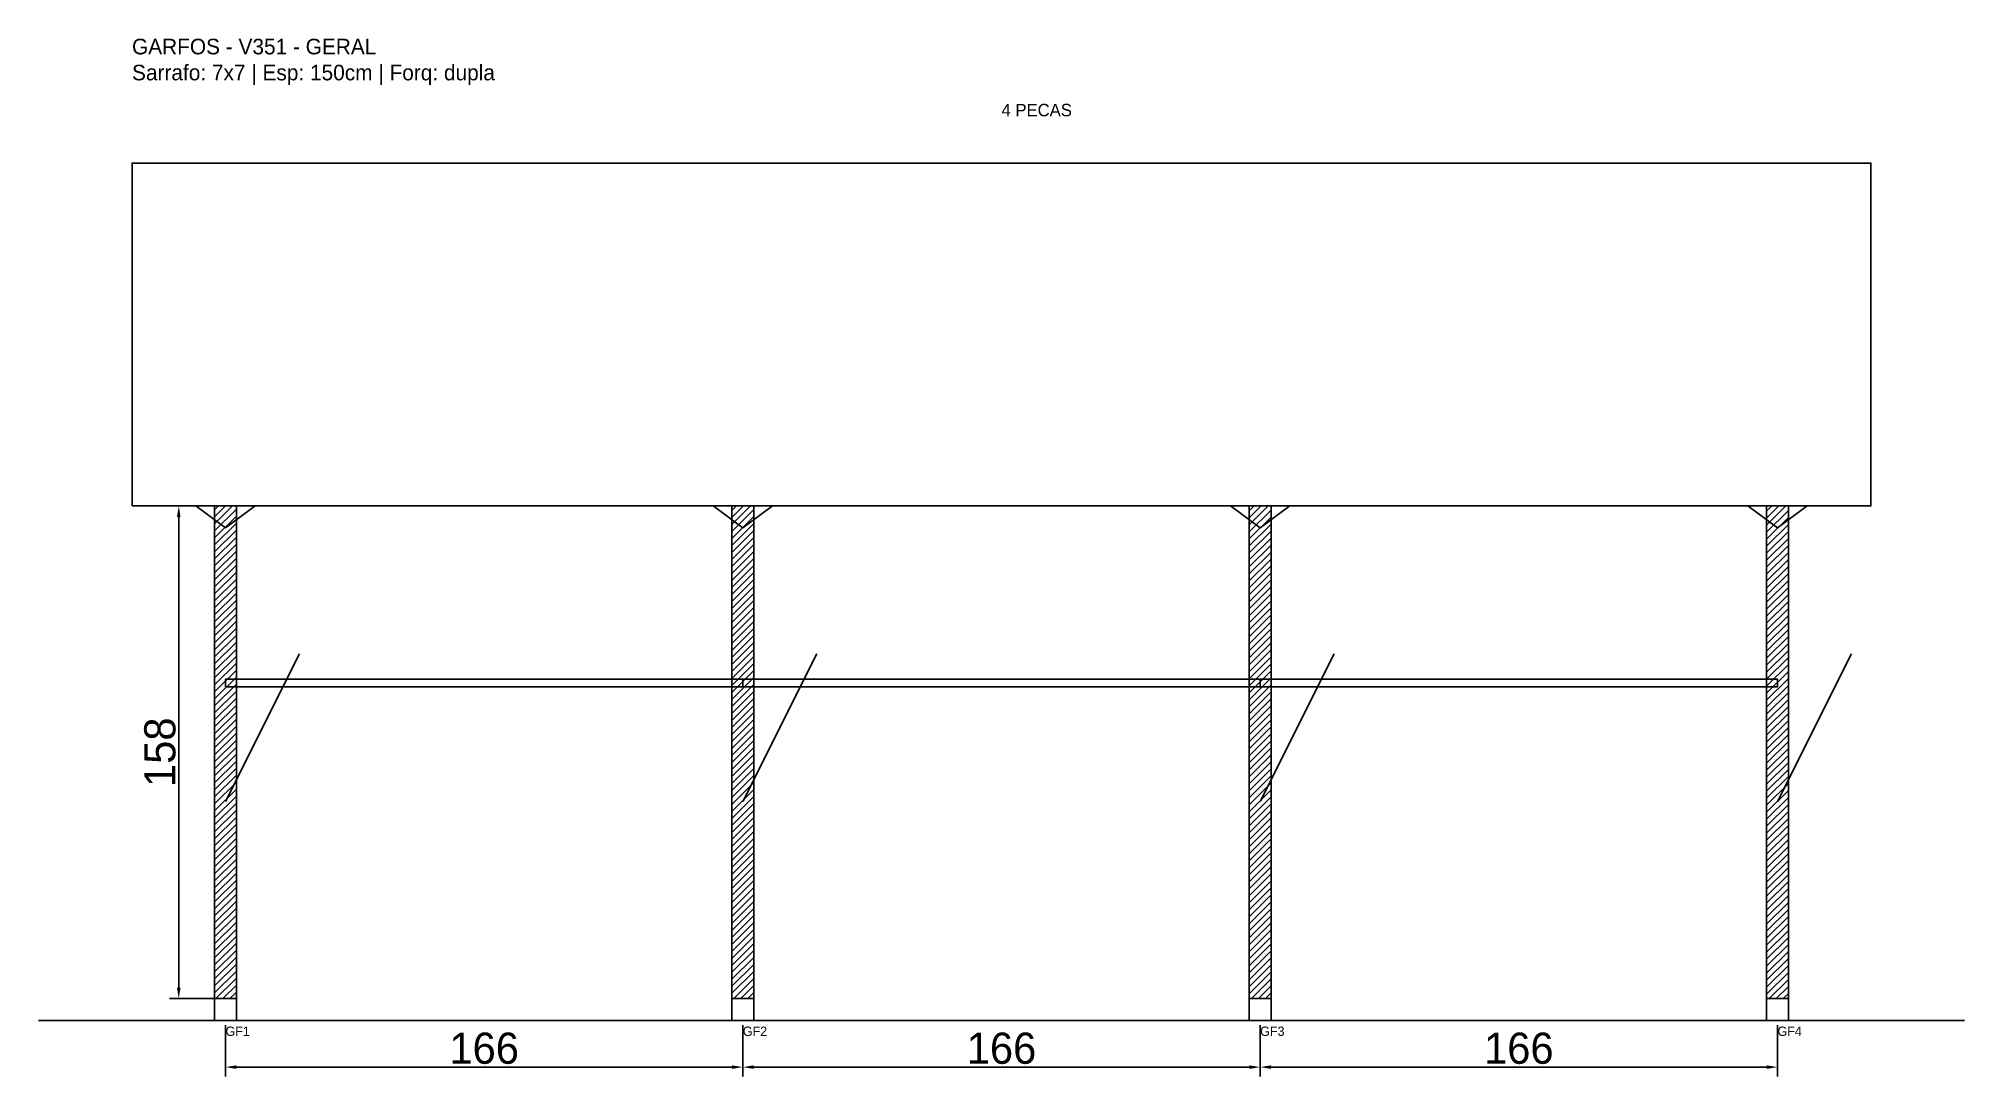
# Model space of a CAD drawing. Header units: metres. Extents: x -30 to 588, y -25 to 308.
import ezdxf

# ---------------------------------------------------------------- set-up
doc = ezdxf.new("R2010")
doc.units = ezdxf.units.M
for name, color, linetype in [('BARRA_ANCORAGEM', 1, 'Continuous'), ('COTA', 241, 'Continuous'), ('GARFOS OK', 3, 'Continuous'), ('NOME DA VIGA', 6, 'Continuous'), ('SARR_7x7', 40, 'Continuous'), ('TIRAS REESCORAMENTO', 252, 'Continuous'), ('VIGAS', 3, 'Continuous')]:
    doc.layers.add(name, color=color, linetype=linetype)
doc.dimstyles.new('EZ DXF', dxfattribs={"dimtxt": 10, "dimasz": 3.5, "dimexe": 3, "dimexo": 1.5, "dimgap": 1, "dimtad": 1, "dimdec": 1, "dimdsep": 46, "dimcen": 2.5, "dimazin": 3, "dimtfac": 1, "dimtmove": 0, "dimatfit": 3})

msp = doc.modelspace()

# ---------------------------------------------------------------- hatches: boundary and pattern name
at = {"layer": 'COTA'}
h = msp.add_hatch(dxfattribs=at)
h.set_pattern_fill('ANSI31', scale=0.5)
h.paths.add_polyline_path([(26.5, 0), (33.5, 0), (33.5, 158), (26.5, 158)])
h = msp.add_hatch(dxfattribs=at)
h.set_pattern_fill('ANSI31', scale=0.5)
h.paths.add_polyline_path([(192.5, 0), (199.5, 0), (199.5, 158), (192.5, 158)])
h = msp.add_hatch(dxfattribs=at)
h.set_pattern_fill('ANSI31', scale=0.5)
h.paths.add_polyline_path([(358.5, 0), (365.5, 0), (365.5, 158), (358.5, 158)])
h = msp.add_hatch(dxfattribs=at)
h.set_pattern_fill('ANSI31', scale=0.5)
h.paths.add_polyline_path([(524.5, 0), (531.5, 0), (531.5, 158), (524.5, 158)])

# ---------------------------------------------------------------- linework, layer by layer
at = {"layer": 'BARRA_ANCORAGEM'}
for p, q in [((30, 63.2), (53.7, 110.6)), ((196, 63.2), (219.7, 110.6)), ((362, 63.2), (385.7, 110.6)), ((528, 63.2), (551.7, 110.6))]:
    msp.add_line(p, q, dxfattribs=at)
at = {"layer": 'GARFOS OK'}
for p, q in [((30, 151), (20.5, 158)), ((20.5, 158), (39.5, 158)), ((30, 151), (39.5, 158)), ((196, 151), (186.5, 158)), ((186.5, 158), (205.5, 158)), ((196, 151), (205.5, 158)), ((362, 151), (352.5, 158)), ((352.5, 158), (371.5, 158)), ((362, 151), (371.5, 158)), ((528, 151), (518.5, 158)), ((518.5, 158), (537.5, 158)), ((528, 151), (537.5, 158))]:
    msp.add_line(p, q, dxfattribs=at)
at = {"layer": 'GARFOS OK', "linetype": 'CONTINUOUS'}
msp.add_line((-30, -7), (588, -7), dxfattribs=at)
at = {"layer": 'GARFOS OK'}
for points in [[(26.5, 0), (33.5, 0), (33.5, 158), (26.5, 158), (26.5, 0)], [(192.5, 0), (199.5, 0), (199.5, 158), (192.5, 158), (192.5, 0)], [(358.5, 0), (365.5, 0), (365.5, 158), (358.5, 158), (358.5, 0)], [(524.5, 0), (531.5, 0), (531.5, 158), (524.5, 158), (524.5, 0)]]:
    msp.add_lwpolyline(points, dxfattribs=at)
at = {"layer": 'SARR_7x7'}
for points in [[(26.5, -7), (33.5, -7), (33.5, 0), (26.5, 0), (26.5, -7)], [(192.5, -7), (199.5, -7), (199.5, 0), (192.5, 0), (192.5, -7)], [(358.5, -7), (365.5, -7), (365.5, 0), (358.5, 0), (358.5, -7)], [(524.5, -7), (531.5, -7), (531.5, 0), (524.5, 0), (524.5, -7)]]:
    msp.add_lwpolyline(points, dxfattribs=at)
at = {"layer": 'TIRAS REESCORAMENTO'}
for points in [[(30, 100), (196, 100), (196, 102.5), (30, 102.5), (30, 100)], [(196, 100), (362, 100), (362, 102.5), (196, 102.5), (196, 100)], [(362, 100), (528, 100), (528, 102.5), (362, 102.5), (362, 100)]]:
    msp.add_lwpolyline(points, dxfattribs=at)
at = {"layer": 'VIGAS'}
msp.add_lwpolyline([(0, 158), (558, 158), (558, 268), (0, 268), (0, 158)], dxfattribs=at)

# ---------------------------------------------------------------- texts
at = {"layer": 'NOME DA VIGA'}
for s, height, p in [('4 PECAS', 4, (279, 283)), ('GF1', 3, (30, -12)), ('GF2', 3, (196, -12)), ('GF3', 3, (362, -12)), ('GF4', 3, (528, -12))]:
    msp.add_text(s, height=height, dxfattribs=at).set_placement(p)
at = {"layer": 'NOME DA VIGA', "insert": (0, 293), "char_height": 5, "attachment_point": 7}
msp.add_mtext('GARFOS - V351 - GERAL\\PSarrafo: 7x7 | Esp: 150cm | Forq: dupla', dxfattribs=at)

# ---------------------------------------------------------------- dimensions: what is measured, and where the dimension line sits
at = {"layer": 'COTA'}
msp.add_linear_dim(base=(15, 0), p1=(30, 0), p2=(30, 158), angle=90, dimstyle='EZ DXF', dxfattribs=at).render()
for base, p1, p2 in [((30, -22), (30, -7), (196, -7)), ((196, -22), (196, -7), (362, -7)), ((362, -22), (362, -7), (528, -7))]:
    msp.add_linear_dim(base=base, p1=p1, p2=p2, dimstyle='EZ DXF', dxfattribs=at).render()

doc.saveas('drawing.dxf')
